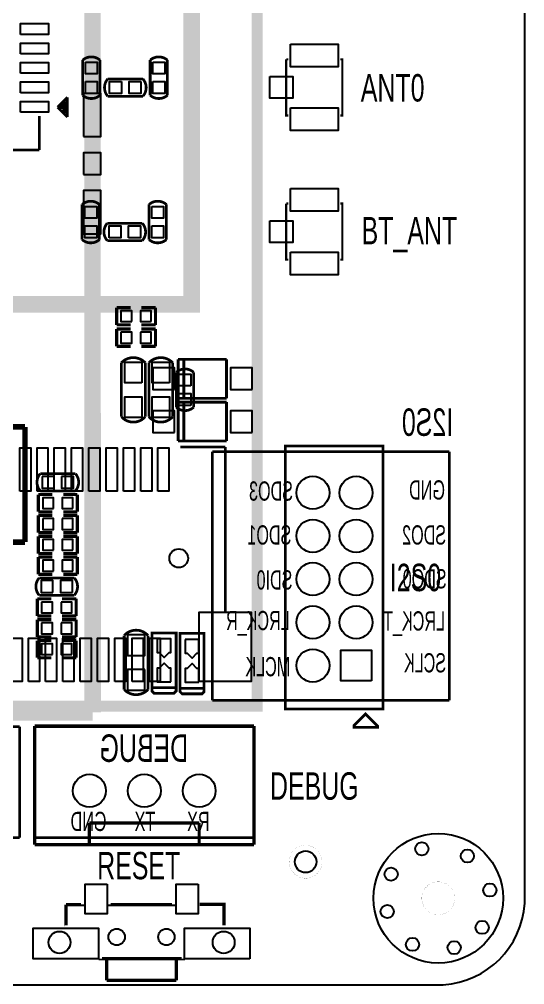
# Model space of a CAD drawing. Extents: x -118 to 7078, y 0 to 4366.
# Drawn here: x 6157 to 7078, y 0 to 1759 of the extents above; entities that cross this region are included whole.
import ezdxf

# ---------------------------------------------------------------- set-up
doc = ezdxf.new("R2010")
doc.units = 0
doc.header["$MEASUREMENT"] = 0
for name, color, linetype in [('BG_OUTLINE', 254, 'CONTINUOUS'), ('BG_SILKSCREEN_BOTTOM', 141, 'CONTINUOUS'), ('BG_SILKSCREEN_TOP', 7, 'CONTINUOUS'), ('PG_SILKSCREEN_BOTTOM', 85, 'CONTINUOUS'), ('PG_SILKSCREEN_TOP', 85, 'CONTINUOUS'), ('PIN_BOTTOM', 5, 'CONTINUOUS'), ('PIN_TOP', 92, 'CONTINUOUS')]:
    doc.layers.add(name, color=color, linetype=linetype)

msp = doc.modelspace()

# ---------------------------------------------------------------- linework, layer by layer
at = {"layer": 'BG_OUTLINE'}
msp.add_lwpolyline([(-118.11, 4056.352), (-118.11, 157.158, 0.414214), (39.048, 0), (6929.835, 0, 0.378859), (7078.22, 148.385), (7078.22, 4054.613, 0.42493), (6917.834, 4215), (6557, 4214.999), (6557, 3842), (5999, 3842), (5999, 4214.998), (1823, 4214.987), (1823, 4168), (1656, 4168), (1656, 4214.987), (1205, 4214.986), (1205, 4168), (1038, 4168), (1038, 4214.986), (40.538, 4214.985, 0.418755)], format="xyb", close=True, dxfattribs=at)
at = {"layer": 'BG_SILKSCREEN_BOTTOM'}
for points in [[(6291, 496, 30, 30, 0), (6290, 2780, 30, 30, 0)], [(6941, 971, 5, 5, 0), (6509, 971, 5, 5, 0)], [(6509, 971, 5, 5, 0), (6509, 518, 5, 5, 0)], [(6941, 518, 5, 5, 0), (6941, 971, 5, 5, 0)], [(258, 496, 30, 30, 0), (6291, 496, 30, 30, 0)], [(6509, 518, 5, 5, 0), (6941, 518, 5, 5, 0)], [(5901, 470, 5, 5, 0), (6158, 470, 5, 5, 0)], [(6158, 470, 5, 5, 0), (6158, 268, 5, 5, 0)], [(6185, 470, 5, 5, 0), (6585, 470, 5, 5, 0)], [(6185, 268, 5, 5, 0), (6185, 470, 5, 5, 0)], [(6585, 470, 5, 5, 0), (6585, 268, 5, 5, 0)], [(6158, 268, 5, 5, 0), (5901, 268, 5, 5, 0)], [(6585, 268, 5, 5, 0), (6185, 268, 5, 5, 0)]]:
    msp.add_lwpolyline(points, format="xyseb", dxfattribs=at)
at = {"layer": 'BG_SILKSCREEN_TOP'}
msp.add_lwpolyline([(5367.4, 2287.6, 30, 30, 0), (6471.4, 2287.6, 30, 30, 0), (6471.4, 1239.6, 30, 30, 0), (5367.4, 1239.6, 30, 30, 0), (5367.4, 2287.6, 30, 30, 0)], format="xyseb", dxfattribs=at)
at = {"layer": 'PG_SILKSCREEN_BOTTOM'}
for points in [[(6334.571, 1233.748, 5.909, 5.909, 0), (6334.571, 1202.252, 5.909, 5.909, 0)], [(6360.161, 1233.748, 5.909, 5.909, 0), (6334.571, 1233.748, 5.909, 5.909, 0)], [(6379.839, 1233.748, 5.909, 5.909, 0), (6405.429, 1233.748, 5.909, 5.909, 0)], [(6405.429, 1233.748, 5.909, 5.909, 0), (6405.429, 1202.252, 5.909, 5.909, 0)], [(6334.571, 1202.252, 5.909, 5.909, 0), (6360.161, 1202.252, 5.909, 5.909, 0)], [(6334.571, 1194.748, 5.909, 5.909, 0), (6360.161, 1194.748, 5.909, 5.909, 0)], [(6334.571, 1163.252, 5.909, 5.909, 0), (6334.571, 1194.748, 5.909, 5.909, 0)], [(6405.429, 1202.252, 5.909, 5.909, 0), (6379.839, 1202.252, 5.909, 5.909, 0)], [(6405.429, 1194.748, 5.909, 5.909, 0), (6379.839, 1194.748, 5.909, 5.909, 0)], [(6405.429, 1163.252, 5.909, 5.909, 0), (6405.429, 1194.748, 5.909, 5.909, 0)], [(6360.161, 1163.252, 5.909, 5.909, 0), (6334.571, 1163.252, 5.909, 5.909, 0)], [(6379.839, 1163.252, 5.909, 5.909, 0), (6405.429, 1163.252, 5.909, 5.909, 0)], [(6534.819, 1139.429, 5, 5, 0), (6446.681, 1139.429, 5, 5, 0)], [(6446.681, 1139.429, 5, 5, 0), (6446.681, 1068.571, 5, 5, 0)], [(6457, 1068.571, 5, 5, 0), (6457, 1139.429, 5, 5, 0)], [(6534.819, 1068.571, 5, 5, 0), (6534.819, 1139.429, 5, 5, 0)], [(6446.681, 1068.571, 5, 5, 0), (6534.819, 1068.571, 5, 5, 0)], [(6534.819, 1061.429, 5, 5, 0), (6446.681, 1061.429, 5, 5, 0)], [(6446.681, 1061.429, 5, 5, 0), (6446.681, 990.571, 5, 5, 0)], [(6457, 990.571, 5, 5, 0), (6457, 1061.429, 5, 5, 0)], [(6534.819, 990.571, 5, 5, 0), (6534.819, 1061.429, 5, 5, 0)], [(5987.4, 1016.439, 10, 10, 0), (6167.4, 1016.439, 10, 10, 0)], [(6167.4, 1016.439, 10, 10, 0), (6167.4, 806.439, 10, 10, 0)], [(6446.681, 990.571, 5, 5, 0), (6534.819, 990.571, 5, 5, 0)], [(6237.241, 899.652, 5, 5, 0), (6195.402, 899.652, 5, 5, -0.37791), (6195.402, 931.148, 5, 5, 0)], [(6195.402, 931.148, 5, 5, 0), (6237.241, 931.148, 5, 5, 0)], [(6237.241, 931.148, 5, 5, 0), (6259.402, 931.148, 5, 5, -0.37791), (6259.402, 899.652, 5, 5, 0)], [(6259.402, 899.652, 5, 5, 0), (6237.241, 899.652, 5, 5, 0)], [(6191.969, 893.15, 5.909, 5.909, 0), (6191.969, 861.654, 5.909, 5.909, 0)], [(6217.559, 893.15, 5.909, 5.909, 0), (6191.969, 893.15, 5.909, 5.909, 0)], [(6237.237, 893.15, 5.909, 5.909, 0), (6262.827, 893.15, 5.909, 5.909, 0)], [(6262.827, 893.15, 5.909, 5.909, 0), (6262.827, 861.654, 5.909, 5.909, 0)], [(6191.969, 861.654, 5.909, 5.909, 0), (6217.559, 861.654, 5.909, 5.909, 0)], [(6262.827, 861.654, 5.909, 5.909, 0), (6237.237, 861.654, 5.909, 5.909, 0)], [(6191.973, 855.148, 5.909, 5.909, 0), (6217.563, 855.148, 5.909, 5.909, 0)], [(6191.973, 823.652, 5.909, 5.909, 0), (6191.973, 855.148, 5.909, 5.909, 0)], [(6262.831, 855.148, 5.909, 5.909, 0), (6237.241, 855.148, 5.909, 5.909, 0)], [(6262.831, 823.652, 5.909, 5.909, 0), (6262.831, 855.148, 5.909, 5.909, 0)], [(6167.4, 806.439, 10, 10, 0), (5987.4, 806.439, 10, 10, 0)], [(6191.969, 817.15, 5.909, 5.909, 0), (6191.969, 785.654, 5.909, 5.909, 0)], [(6217.559, 817.15, 5.909, 5.909, 0), (6191.969, 817.15, 5.909, 5.909, 0)], [(6217.563, 823.652, 5.909, 5.909, 0), (6191.973, 823.652, 5.909, 5.909, 0)], [(6237.237, 817.15, 5.909, 5.909, 0), (6262.827, 817.15, 5.909, 5.909, 0)], [(6237.241, 823.652, 5.909, 5.909, 0), (6262.831, 823.652, 5.909, 5.909, 0)], [(6262.827, 817.15, 5.909, 5.909, 0), (6262.827, 785.654, 5.909, 5.909, 0)], [(6191.969, 785.654, 5.909, 5.909, 0), (6217.559, 785.654, 5.909, 5.909, 0)], [(6191.971, 779.148, 5.909, 5.909, 0), (6191.971, 747.652, 5.909, 5.909, 0)], [(6217.561, 779.148, 5.909, 5.909, 0), (6191.971, 779.148, 5.909, 5.909, 0)], [(6262.827, 785.654, 5.909, 5.909, 0), (6237.237, 785.654, 5.909, 5.909, 0)], [(6237.239, 779.148, 5.909, 5.909, 0), (6262.829, 779.148, 5.909, 5.909, 0)], [(6262.829, 779.148, 5.909, 5.909, 0), (6262.829, 747.652, 5.909, 5.909, 0)], [(6215.567, 709.648, 5, 5, 0), (6193.406, 709.648, 5, 5, -0.37791), (6193.406, 741.144, 5, 5, 0)], [(6191.971, 747.652, 5.909, 5.909, 0), (6217.561, 747.652, 5.909, 5.909, 0)], [(6193.406, 741.144, 5, 5, 0), (6215.567, 741.144, 5, 5, 0)], [(6215.567, 741.144, 5, 5, 0), (6257.406, 741.144, 5, 5, -0.37791), (6257.406, 709.648, 5, 5, 0)], [(6262.829, 747.652, 5.909, 5.909, 0), (6237.239, 747.652, 5.909, 5.909, 0)], [(6189.974, 703.148, 5.909, 5.909, 0), (6215.564, 703.148, 5.909, 5.909, 0)], [(6189.974, 671.652, 5.909, 5.909, 0), (6189.974, 703.148, 5.909, 5.909, 0)], [(6257.406, 709.648, 5, 5, 0), (6215.567, 709.648, 5, 5, 0)], [(6260.832, 703.148, 5.909, 5.909, 0), (6235.242, 703.148, 5.909, 5.909, 0)], [(6260.832, 671.652, 5.909, 5.909, 0), (6260.832, 703.148, 5.909, 5.909, 0)], [(6215.564, 671.652, 5.909, 5.909, 0), (6189.974, 671.652, 5.909, 5.909, 0)], [(6235.242, 671.652, 5.909, 5.909, 0), (6260.832, 671.652, 5.909, 5.909, 0)], [(6189.973, 665.146, 5.909, 5.909, 0), (6215.563, 665.146, 5.909, 5.909, 0)], [(6189.973, 633.65, 5.909, 5.909, 0), (6189.973, 665.146, 5.909, 5.909, 0)], [(6260.831, 665.146, 5.909, 5.909, 0), (6235.241, 665.146, 5.909, 5.909, 0)], [(6260.831, 633.65, 5.909, 5.909, 0), (6260.831, 665.146, 5.909, 5.909, 0)], [(6215.563, 633.65, 5.909, 5.909, 0), (6189.973, 633.65, 5.909, 5.909, 0)], [(6235.241, 633.65, 5.909, 5.909, 0), (6260.831, 633.65, 5.909, 5.909, 0)], [(6348.35, 537.791, 5, 5, 0), (6348.35, 636.209, 5, 5, -0.450474), (6391.65, 636.209, 5, 5, 0)], [(6391.65, 636.209, 5, 5, 0), (6391.65, 537.791, 5, 5, 0)], [(6443, 541, 5, 5, 0), (6399, 541, 5, 5, 0), (6399, 641, 5, 5, 0), (6443, 641, 5, 5, 0), (6443, 541, 5, 5, 0)], [(6494, 540, 5, 5, 0), (6450, 540, 5, 5, 0), (6450, 640, 5, 5, 0), (6494, 640, 5, 5, 0), (6494, 540, 5, 5, 0)], [(6189.969, 627.142, 5.909, 5.909, 0), (6189.969, 595.646, 5.909, 5.909, 0)], [(6215.559, 627.142, 5.909, 5.909, 0), (6189.969, 627.142, 5.909, 5.909, 0)], [(6235.237, 627.142, 5.909, 5.909, 0), (6260.827, 627.142, 5.909, 5.909, 0)], [(6260.827, 627.142, 5.909, 5.909, 0), (6260.827, 595.646, 5.909, 5.909, 0)], [(6189.969, 595.646, 5.909, 5.909, 0), (6215.559, 595.646, 5.909, 5.909, 0)], [(6260.827, 595.646, 5.909, 5.909, 0), (6235.237, 595.646, 5.909, 5.909, 0)], [(6391.65, 537.791, 5, 5, -0.432734), (6348.35, 537.791, 5, 5, 0)], [(6399, 541, 5, 5, 0), (6399, 535, 5, 5, 0), (6403, 531, 5, 5, 0), (6421, 531, 5, 5, 0)], [(6443, 541, 5, 5, 0), (6443, 535, 5, 5, 0), (6439, 531, 5, 5, 0), (6421, 531, 5, 5, 0)], [(6450, 540, 5, 5, 0), (6450, 534, 5, 5, 0), (6454, 530, 5, 5, 0), (6472, 530, 5, 5, 0)], [(6494, 540, 5, 5, 0), (6494, 534, 5, 5, 0), (6490, 530, 5, 5, 0), (6472, 530, 5, 5, 0)], [(6709, 224, 0.13, 0.13, 1), (6649, 224, 0.13, 0.13, 1), (6709, 224, 0.13, 0.13, 0)]]:
    msp.add_lwpolyline(points, format="xyseb", dxfattribs=at)
at = {"layer": 'PG_SILKSCREEN_TOP'}
for points in [[(6590.4, 2795.5, 20, 20, 0), (6590.4, 507.6, 20, 20, 0), (5319.4, 507.6, 20, 20, 0), (5319.4, 2795.5, 20, 20, 0), (6590.4, 2795.5, 20, 20, 0)], [(6304.149, 1642.765, 5, 5, 0), (6304.149, 1684.604, 5, 5, 0.37791), (6272.653, 1684.604, 5, 5, 0)], [(6427.145, 1642.768, 5, 5, 0), (6427.145, 1684.607, 5, 5, 0.37791), (6395.649, 1684.607, 5, 5, 0)], [(6272.653, 1684.604, 5, 5, 0), (6272.653, 1642.765, 5, 5, 0)], [(6395.649, 1684.607, 5, 5, 0), (6395.649, 1642.768, 5, 5, 0)], [(6643.567, 1686.181, 3.937, 3.937, 0), (6643.567, 1583.819, 3.937, 3.937, 0), (6647.504, 1583.819, 3.937, 3.937, 0)], [(6647.504, 1686.181, 3.937, 3.937, 0), (6643.567, 1686.181, 3.937, 3.937, 0)], [(6741.992, 1583.819, 3.937, 3.937, 0), (6745.929, 1583.819, 3.937, 3.937, 0), (6745.929, 1686.181, 3.937, 3.937, 0), (6741.992, 1686.181, 3.937, 3.937, 0)], [(6272.653, 1642.765, 5, 5, 0), (6272.653, 1620.604, 5, 5, 0.37791), (6304.149, 1620.604, 5, 5, 0)], [(6304.149, 1620.604, 5, 5, 0), (6304.149, 1642.765, 5, 5, 0)], [(6340.562, 1650.346, 5, 5, 0), (6318.401, 1650.346, 5, 5, 0.37791), (6318.401, 1618.85, 5, 5, 0)], [(6340.562, 1618.85, 5, 5, 0), (6382.401, 1618.85, 5, 5, 0.37791), (6382.401, 1650.346, 5, 5, 0)], [(6382.401, 1650.346, 5, 5, 0), (6340.562, 1650.346, 5, 5, 0)], [(6395.649, 1642.768, 5, 5, 0), (6395.649, 1620.607, 5, 5, 0.37791), (6427.145, 1620.607, 5, 5, 0)], [(6427.145, 1620.607, 5, 5, 0), (6427.145, 1642.768, 5, 5, 0)], [(6227.065, 1598.956, 5, 5, 0), (6244.915, 1616.807, 5, 5, 0)], [(6244.915, 1616.807, 5, 5, 0), (6244.915, 1580.807, 5, 5, 0)], [(6318.401, 1618.85, 5, 5, 0), (6340.562, 1618.85, 5, 5, 0)], [(6244.915, 1580.807, 5, 5, 0), (6226.986, 1598.74, 5, 5, 0)], [(6229.376, 1598.956, 5, 5, 0), (6235.962, 1598.956, 5, 5, 0)], [(6234.683, 1603.697, 5, 5, 0), (6234.683, 1595.598, 5, 5, 0)], [(6238.033, 1606.807, 5, 5, 0), (6238.033, 1589.248, 5, 5, 0)], [(6241.383, 1609.358, 5, 5, 0), (6241.383, 1587.519, 5, 5, 0)], [(6193.813, 1520.799, 5, 5, 0), (6193.813, 1583.027, 5, 5, 0)], [(6143.143, 1520.799, 5, 5, 0), (6193.813, 1520.799, 5, 5, 0)], [(6303.149, 1379.764, 5, 5, 0), (6303.149, 1421.603, 5, 5, 0.37791), (6271.653, 1421.603, 5, 5, 0)], [(6425.146, 1379.763, 5, 5, 0), (6425.146, 1421.602, 5, 5, 0.37791), (6393.65, 1421.602, 5, 5, 0)], [(6643.567, 1423.381, 3.937, 3.937, 0), (6643.567, 1321.019, 3.937, 3.937, 0), (6647.504, 1321.019, 3.937, 3.937, 0)], [(6647.504, 1423.381, 3.937, 3.937, 0), (6643.567, 1423.381, 3.937, 3.937, 0)], [(6741.992, 1321.019, 3.937, 3.937, 0), (6745.929, 1321.019, 3.937, 3.937, 0), (6745.929, 1423.381, 3.937, 3.937, 0), (6741.992, 1423.381, 3.937, 3.937, 0)], [(6271.653, 1421.603, 5, 5, 0), (6271.653, 1379.764, 5, 5, 0)], [(6393.65, 1421.602, 5, 5, 0), (6393.65, 1379.763, 5, 5, 0)], [(6359.238, 1387.348, 5, 5, 0), (6317.399, 1387.348, 5, 5, 0.37791), (6317.399, 1355.852, 5, 5, 0)], [(6359.238, 1355.852, 5, 5, 0), (6381.399, 1355.852, 5, 5, 0.37791), (6381.399, 1387.348, 5, 5, 0)], [(6381.399, 1387.348, 5, 5, 0), (6359.238, 1387.348, 5, 5, 0)], [(6271.653, 1379.764, 5, 5, 0), (6271.653, 1357.603, 5, 5, 0.37791), (6303.149, 1357.603, 5, 5, 0)], [(6303.149, 1357.603, 5, 5, 0), (6303.149, 1379.764, 5, 5, 0)], [(6393.65, 1379.763, 5, 5, 0), (6393.65, 1357.602, 5, 5, 0.37791), (6425.146, 1357.602, 5, 5, 0)], [(6425.146, 1357.602, 5, 5, 0), (6425.146, 1379.763, 5, 5, 0)], [(6317.399, 1355.852, 5, 5, 0), (6359.238, 1355.852, 5, 5, 0)], [(6386.65, 1133.209, 5, 5, 0.432734), (6343.35, 1133.209, 5, 5, 0)], [(6436.65, 1133.209, 5, 5, 0.432734), (6393.35, 1133.209, 5, 5, 0)], [(6343.35, 1133.209, 5, 5, 0), (6343.35, 1034.791, 5, 5, 0.450474), (6386.65, 1034.791, 5, 5, 0)], [(6386.65, 1034.791, 5, 5, 0), (6386.65, 1133.209, 5, 5, 0)], [(6393.35, 1133.209, 5, 5, 0), (6393.35, 1034.791, 5, 5, 0.450474), (6436.65, 1034.791, 5, 5, 0)], [(6436.65, 1034.791, 5, 5, 0), (6436.65, 1133.209, 5, 5, 0)], [(6474.748, 1093.839, 5, 5, 0), (6474.748, 1116, 5, 5, 0.37791), (6443.252, 1116, 5, 5, 0)], [(6443.252, 1116, 5, 5, 0), (6443.252, 1093.839, 5, 5, 0)], [(6443.252, 1093.839, 5, 5, 0), (6443.252, 1052, 5, 5, 0.37791), (6474.748, 1052, 5, 5, 0)], [(6474.748, 1052, 5, 5, 0), (6474.748, 1093.839, 5, 5, 0)], [(6532.538, 979.517, 4.72, 4.72, 0), (6450.369, 979.517, 4.72, 4.72, 0)], [(6532.538, 979.517, 4.72, 4.72, 0), (6532.538, 678.447, 4.72, 4.72, 0)], [(6642, 502.5, 5, 5, 0), (6642, 981.5, 5, 5, 0), (6820, 981.5, 5, 5, 0), (6820, 502.5, 5, 5, 0), (6642, 502.5, 5, 5, 0)], [(6767.083, 469.149, 5, 5, 0), (6810.083, 469.149, 5, 5, 0), (6810.083, 471.149, 5, 5, 0), (6788.083, 493.149, 5, 5, 0), (6767.083, 472.149, 5, 5, 0), (6767.083, 469.149, 5, 5, 0)], [(6185, 471.61, 6, 6, 0), (6585, 471.61, 6, 6, 0)], [(6185, 255.071, 6, 6, 0), (6185, 471.61, 6, 6, 0)], [(6585, 471.61, 6, 6, 0), (6585, 255.071, 6, 6, 0)], [(6285, 294.409, 6, 6, 0), (6285, 255.071, 6, 6, 0)], [(6485, 294.409, 6, 6, 0), (6285, 294.409, 6, 6, 0)], [(6485, 255.071, 6, 6, 0), (6485, 294.409, 6, 6, 0)], [(6585, 255.071, 6, 6, 0), (6185, 255.071, 6, 6, 0)], [(6285, 255.071, 6, 6, 0), (6485, 255.071, 6, 6, 0)], [(6709, 224, 0.13, 0.13, 1), (6649, 224, 0.13, 0.13, 1), (6709, 224, 0.13, 0.13, 0)], [(6950.74, 157.48, 0.13, 0.13, 1), (6890.74, 157.48, 0.13, 0.13, 1), (6950.74, 157.48, 0.13, 0.13, 0)], [(6242.2, 145.962, 6, 6, 0), (6272.7, 145.962, 6, 6, 0), (6272.7, 146.402, 6, 6, 0)], [(6242.2, 145.962, 6, 6, 0), (6242.2, 109.102, 6, 6, 0), (6242.6, 109.102, 6, 6, 0), (6242.6, 108.402, 6, 6, 0)], [(6320.7, 146.302, 6, 6, 0), (6320.7, 145.962, 6, 6, 0), (6438.2, 145.962, 6, 6, 0), (6438.2, 146.502, 6, 6, 0)], [(6486, 146.302, 6, 6, 0), (6530.2, 146.302, 6, 6, 0), (6530.2, 108.002, 6, 6, 0)], [(6456, 47.602, 6, 6, 0), (6456, 47.532, 6, 6, 0), (6304.8, 47.532, 6, 6, 0), (6304.8, 47.602, 6, 6, 0)], [(6316.61, 8.162, 6, 6, 0), (6316.61, 47.532, 6, 6, 0)], [(6443.39, 47.532, 6, 6, 0), (6443.39, 8.162, 6, 6, 0)], [(6443.39, 8.162, 6, 6, 0), (6316.61, 8.162, 6, 6, 0)]]:
    msp.add_lwpolyline(points, format="xyseb", dxfattribs=at)
at = {"layer": 'PIN_BOTTOM'}
for points in [[(6274.25, 1545.209), (6305.75, 1545.209), (6305.75, 1623.949), (6274.25, 1623.949)], [(6274.25, 1476.315), (6305.75, 1476.315), (6305.75, 1515.685), (6274.25, 1515.685)], [(6274.25, 1368.051), (6305.75, 1368.051), (6305.75, 1446.791), (6274.25, 1446.791)], [(6362.121, 1208.159), (6362.121, 1227.84), (6342.44, 1227.84), (6342.44, 1208.159)], [(6397.561, 1208.159), (6397.561, 1227.84), (6377.88, 1227.84), (6377.88, 1208.159)], [(6342.4395, 1188.8405), (6342.4395, 1169.1595), (6362.1205, 1169.1595), (6362.1205, 1188.8405)], [(6377.8795, 1188.8405), (6377.8795, 1169.1595), (6397.5605, 1169.1595), (6397.5605, 1188.8405)], [(6439.815, 1084.315), (6439.815, 1123.685), (6400.445, 1123.685), (6400.445, 1084.315)], [(6581.555, 1084.315), (6581.555, 1123.685), (6542.185, 1123.685), (6542.185, 1084.315)], [(6439.815, 1006.315), (6439.815, 1045.685), (6400.445, 1045.685), (6400.445, 1006.315)], [(6581.555, 1006.315), (6581.555, 1045.685), (6542.185, 1045.685), (6542.185, 1006.315)], [(6198.857, 926.225), (6198.857, 904.575), (6220.507, 904.575), (6220.507, 926.225)], [(6234.297, 926.225), (6234.297, 904.575), (6255.947, 904.575), (6255.947, 926.225)], [(6219.519, 867.561), (6219.519, 887.242), (6199.838, 887.242), (6199.838, 867.561)], [(6254.959, 867.561), (6254.959, 887.242), (6235.278, 887.242), (6235.278, 867.561)], [(6199.8415, 849.2405), (6199.8415, 829.5595), (6219.5225, 829.5595), (6219.5225, 849.2405)], [(6235.2815, 849.2405), (6235.2815, 829.5595), (6254.9625, 829.5595), (6254.9625, 849.2405)], [(6219.519, 791.561), (6219.519, 811.242), (6199.838, 811.242), (6199.838, 791.561)], [(6254.959, 791.561), (6254.959, 811.242), (6235.278, 811.242), (6235.278, 791.561)], [(6219.521, 753.559), (6219.521, 773.24), (6199.84, 773.24), (6199.84, 753.559)], [(6254.961, 753.559), (6254.961, 773.24), (6235.28, 773.24), (6235.28, 753.559)], [(6218.511, 714.571), (6218.511, 736.221), (6196.861, 736.221), (6196.861, 714.571)], [(6253.951, 714.571), (6253.951, 736.221), (6232.301, 736.221), (6232.301, 714.571)], [(6197.8425, 697.2405), (6197.8425, 677.5595), (6217.5235, 677.5595), (6217.5235, 697.2405)], [(6233.2825, 697.2405), (6233.2825, 677.5595), (6252.9635, 677.5595), (6252.9635, 697.2405)], [(6197.8415, 659.2385), (6197.8415, 639.5575), (6217.5225, 639.5575), (6217.5225, 659.2385)], [(6233.2815, 659.2385), (6233.2815, 639.5575), (6252.9625, 639.5575), (6252.9625, 659.2385)], [(6385.75, 637.3995), (6354.25, 637.3995), (6354.25, 599.6005), (6385.75, 599.6005)], [(6217.519, 601.553), (6217.519, 621.234), (6197.838, 621.234), (6197.838, 601.553)], [(6252.959, 601.553), (6252.959, 621.234), (6233.278, 621.234), (6233.278, 601.553)], [(6408.5, 630), (6408.5, 605), (6411.5, 605), (6412, 605), (6421, 596), (6430, 605), (6433.5, 605), (6433.5, 630)], [(6459.5, 629), (6459.5, 604), (6462.5, 604), (6463, 604), (6472, 595), (6481, 604), (6484.5, 604), (6484.5, 629)], [(6799, 553.5), (6743, 553.5), (6743, 609.5), (6799, 609.5)], [(6433.5, 552), (6433.5, 577), (6430.5, 577), (6430, 577), (6421, 586), (6412, 577), (6408.5, 577), (6408.5, 552)], [(6484.5, 551), (6484.5, 576), (6481.5, 576), (6481, 576), (6472, 585), (6463, 576), (6459.5, 576), (6459.5, 551)], [(6385.75, 574.3995), (6354.25, 574.3995), (6354.25, 536.6005), (6385.75, 536.6005)]]:
    msp.add_lwpolyline(points, close=True, dxfattribs=at)
for centre, radius in [((6692.26, 896.461), 30), ((6771, 896.461), 30), ((6692.26, 817.72), 30), ((6771, 817.72), 30), ((6447.688, 777.069), 17), ((6692.26, 738.98), 30), ((6771, 738.98), 30), ((6692.26, 660.24), 30), ((6771, 660.24), 30), ((6692.26, 581.5), 30), ((6285, 353.5), 30), ((6385, 353.5), 30), ((6485, 353.5), 30), ((6920.74, 157.48), 118.11), ((6890.74, 247.48), 12), ((6973.74, 234.48), 12), ((6679, 224), 19.685), ((6834.74, 201.48), 12), ((7014.74, 172.48), 12), ((6827.74, 133.48), 12), ((7000.74, 104.48), 12), ((6230.39, 77.062), 20), ((6334.72, 86.902), 15), ((6425.28, 86.902), 15), ((6529.61, 77.062), 20), ((6873.74, 73.48), 12), ((6949.74, 67.48), 12)]:
    msp.add_circle(centre, radius, dxfattribs=at)
at = {"layer": 'PIN_TOP'}
for points in [[(6159.304, 1731.454), (6159.304, 1751.143), (6210.485, 1751.143), (6210.485, 1731.454)], [(6159.304, 1696.013), (6159.304, 1715.702), (6210.485, 1715.702), (6210.485, 1696.013)], [(6651.441, 1713.7405), (6738.055, 1713.7405), (6738.055, 1672.4015), (6651.441, 1672.4015)], [(6159.304, 1660.584), (6159.304, 1680.273), (6210.485, 1680.273), (6210.485, 1660.584)], [(6277.576, 1681.149), (6299.226, 1681.149), (6299.226, 1659.499), (6277.576, 1659.499)], [(6400.572, 1681.152), (6422.222, 1681.152), (6422.222, 1659.502), (6400.572, 1659.502)], [(6614.0395, 1654.685), (6655.3785, 1654.685), (6655.3785, 1615.315), (6614.0395, 1615.315)], [(6159.304, 1625.155), (6159.304, 1644.844), (6210.485, 1644.844), (6210.485, 1625.155)], [(6277.576, 1645.709), (6299.226, 1645.709), (6299.226, 1624.059), (6277.576, 1624.059)], [(6343.506, 1645.423), (6343.506, 1623.773), (6321.856, 1623.773), (6321.856, 1645.423)], [(6378.946, 1645.423), (6378.946, 1623.773), (6357.296, 1623.773), (6357.296, 1645.423)], [(6400.572, 1645.712), (6422.222, 1645.712), (6422.222, 1624.062), (6400.572, 1624.062)], [(6159.304, 1589.714), (6159.304, 1609.403), (6210.485, 1609.403), (6210.485, 1589.714)], [(6651.441, 1597.5985), (6738.055, 1597.5985), (6738.055, 1556.2595), (6651.441, 1556.2595)], [(6651.441, 1450.9405), (6738.055, 1450.9405), (6738.055, 1409.6015), (6651.441, 1409.6015)], [(6276.576, 1418.148), (6298.226, 1418.148), (6298.226, 1396.498), (6276.576, 1396.498)], [(6398.573, 1418.147), (6420.223, 1418.147), (6420.223, 1396.497), (6398.573, 1396.497)], [(6614.0395, 1391.885), (6655.3785, 1391.885), (6655.3785, 1352.515), (6614.0395, 1352.515)], [(6276.576, 1382.708), (6298.226, 1382.708), (6298.226, 1361.058), (6276.576, 1361.058)], [(6320.854, 1360.775), (6320.854, 1382.425), (6342.504, 1382.425), (6342.504, 1360.775)], [(6356.294, 1360.775), (6356.294, 1382.425), (6377.944, 1382.425), (6377.944, 1360.775)], [(6398.573, 1382.707), (6420.223, 1382.707), (6420.223, 1361.057), (6398.573, 1361.057)], [(6651.441, 1334.7985), (6738.055, 1334.7985), (6738.055, 1293.4595), (6651.441, 1293.4595)], [(6380.75, 1096.6005), (6349.25, 1096.6005), (6349.25, 1134.3995), (6380.75, 1134.3995)], [(6430.75, 1096.6005), (6399.25, 1096.6005), (6399.25, 1134.3995), (6430.75, 1134.3995)], [(6469.825, 1090.895), (6448.175, 1090.895), (6448.175, 1112.545), (6469.825, 1112.545)], [(6469.825, 1055.455), (6448.175, 1055.455), (6448.175, 1077.105), (6469.825, 1077.105)], [(6380.75, 1033.6005), (6349.25, 1033.6005), (6349.25, 1071.3995), (6380.75, 1071.3995)], [(6430.75, 1033.6005), (6399.25, 1033.6005), (6399.25, 1071.3995), (6430.75, 1071.3995)], [(6157.948, 899.077), (6157.948, 978.077), (6177.948, 978.077), (6177.948, 899.077)], [(6189.448, 899.077), (6189.448, 978.077), (6209.448, 978.077), (6209.448, 899.077)], [(6220.94, 899.077), (6220.94, 978.077), (6240.94, 978.077), (6240.94, 899.077)], [(6252.44, 899.077), (6252.44, 978.077), (6272.44, 978.077), (6272.44, 899.077)], [(6283.94, 899.077), (6283.94, 978.077), (6303.94, 978.077), (6303.94, 899.077)], [(6315.428, 899.077), (6315.428, 978.077), (6335.428, 978.077), (6335.428, 899.077)], [(6346.928, 899.077), (6346.928, 978.077), (6366.928, 978.077), (6366.928, 899.077)], [(6378.428, 899.077), (6378.428, 978.077), (6398.428, 978.077), (6398.428, 899.077)], [(6409.92, 899.077), (6409.92, 978.077), (6429.92, 978.077), (6429.92, 899.077)], [(6484.68, 552.655), (6484.68, 678.655), (6579.68, 678.655), (6579.68, 552.655)], [(6142.2, 552.667), (6142.2, 631.667), (6162.2, 631.667), (6162.2, 552.667)], [(6173.7, 552.667), (6173.7, 631.667), (6193.7, 631.667), (6193.7, 552.667)], [(6205.2, 552.667), (6205.2, 631.667), (6225.2, 631.667), (6225.2, 552.667)], [(6236.688, 552.667), (6236.688, 631.667), (6256.688, 631.667), (6256.688, 552.667)], [(6268.188, 552.667), (6268.188, 631.667), (6288.188, 631.667), (6288.188, 552.667)], [(6299.68, 552.667), (6299.68, 631.667), (6319.68, 631.667), (6319.68, 552.667)], [(6331.18, 552.667), (6331.18, 631.667), (6351.18, 631.667), (6351.18, 552.667)], [(6362.68, 552.667), (6362.68, 631.667), (6382.68, 631.667), (6382.68, 552.667)], [(6394.168, 552.667), (6394.168, 631.667), (6414.168, 631.667), (6414.168, 552.667)], [(6799, 553.5), (6743, 553.5), (6743, 609.5), (6799, 609.5)], [(6317.13, 183.002), (6317.13, 129.002), (6277.13, 129.002), (6277.13, 183.002)], [(6482.87, 183.002), (6482.87, 129.002), (6442.87, 129.002), (6442.87, 183.002)], [(6301.7, 47.092), (6182.7, 47.092), (6182.7, 103.092), (6301.7, 103.092)], [(6577.3, 47.092), (6458.3, 47.092), (6458.3, 103.092), (6577.3, 103.092)]]:
    msp.add_lwpolyline(points, close=True, dxfattribs=at)
for centre, radius in [((6692.26, 896.461), 30), ((6771, 896.461), 30), ((6692.26, 817.72), 30), ((6771, 817.72), 30), ((6447.688, 777.069), 17), ((6692.26, 738.98), 30), ((6771, 738.98), 30), ((6692.26, 660.24), 30), ((6771, 660.24), 30), ((6692.26, 581.5), 30), ((6285, 353.5), 30), ((6385, 353.5), 30), ((6485, 353.5), 30), ((6920.74, 157.48), 118.11), ((6890.74, 247.48), 12), ((6973.74, 234.48), 12), ((6679, 224), 19.685), ((6834.74, 201.48), 12), ((7014.74, 172.48), 12), ((6827.74, 133.48), 12), ((7000.74, 104.48), 12), ((6230.39, 77.062), 20), ((6334.72, 86.902), 15), ((6425.28, 86.902), 15), ((6529.61, 77.062), 20), ((6873.74, 73.48), 12), ((6949.74, 67.48), 12)]:
    msp.add_circle(centre, radius, dxfattribs=at)

# ---------------------------------------------------------------- texts
at = {"layer": 'BG_SILKSCREEN_BOTTOM', "text_generation_flag": 2}
for s, height, width, p in [('I2S0', 50, 0.68, (6948, 1000)), ('SDO3', 35, 0.628571, (6656, 882)), ('GND', 35, 0.628571, (6933, 884)), ('SDO1', 35, 0.628571, (6653, 802)), ('SDO2', 35, 0.628571, (6935, 802)), ('SDO0', 35, 0.628571, (6936, 722)), ('SDI0', 35, 0.628571, (6655, 720)), ('LRCK_R', 35, 0.628571, (6650, 646)), ('LRCK_T', 35, 0.628571, (6933, 645.333)), ('SCLK', 35, 0.628571, (6935, 569)), ('MCLK', 35, 0.628571, (6651, 562)), ('DEBUG', 50, 0.68, (6465, 406)), ('GND', 35, 0.628571, (6316, 280)), ('TX', 35, 0.628571, (6405, 280)), ('RX', 35, 0.628571, (6504, 280))]:
    msp.add_text(s, height=height, dxfattribs=dict(at, width=width)).set_placement(p)
at = {"layer": 'BG_SILKSCREEN_TOP', "width": 0.68}
for s, p in [('ANT0', (6779.5, 1609.2)), ('BT_ANT', (6781, 1349)), ('I2S0', (6832.5, 717)), ('DEBUG', (6614, 337)), ('RESET', (6299, 192))]:
    msp.add_text(s, height=50, dxfattribs=at).set_placement(p)

doc.saveas('drawing.dxf')
